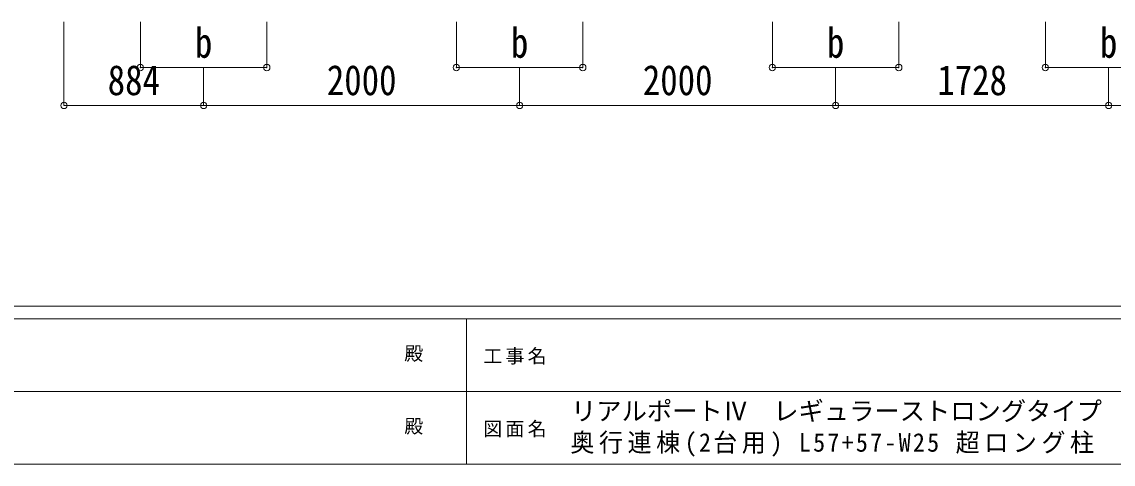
# Model space of a CAD drawing. Units: millimetres at full size, sheet at 1:40. Extents: x -11181 to 11305, y -7804 to 7716.
# Drawn here: x -3351 to 3556, y -7804 to -5006 of the extents above; entities that cross this region are included whole.
import ezdxf
from ezdxf.enums import TextEntityAlignment as Align

# ---------------------------------------------------------------- set-up
doc = ezdxf.new("R2010")
doc.units = ezdxf.units.MM
doc.header["$LTSCALE"] = 40
doc.header["$PDMODE"] = 32
doc.header["$PDSIZE"] = 40
doc.layers.add('0-A_寸法', color=6, linetype='Continuous', lineweight=9)
doc.layers.add('F-0_240', color=7, linetype='Continuous', lineweight=9)
doc.styles.add('ＭＳ ゴシック', font='')
doc.styles.get('ＭＳ ゴシック').set_extended_font_data('MS Gothic')

msp = doc.modelspace()

# ---------------------------------------------------------------- linework, layer by layer
at = {"layer": '0-A_寸法'}
for p, q in [((-3084.7, -5534.92), (-3084.7, -5005.98)), ((-2600.7, -5294.95), (-2600.7, -5005.98)), ((-1800.7, -5294.95), (-1800.7, -5005.98)), ((-600.7, -5294.95), (-600.7, -5005.98)), ((199.3, -5294.95), (199.3, -5005.98)), ((1399.3, -5294.95), (1399.3, -5005.98)), ((2199.3, -5294.95), (2199.3, -5005.98)), ((3127.3, -5294.95), (3127.3, -5005.98)), ((-2600.7, -5294.95), (-1800.7, -5294.95)), ((-2200.7, -5534.92), (-2200.7, -5294.95)), ((-600.7, -5294.95), (199.3, -5294.95)), ((-200.7, -5534.92), (-200.7, -5294.95)), ((1399.3, -5294.95), (2199.3, -5294.95)), ((1799.3, -5534.92), (1799.3, -5294.95)), ((3927.3, -5294.95), (3127.3, -5294.95)), ((3527.3, -5534.92), (3527.3, -5294.95)), ((-3084.7, -5534.92), (-2200.7, -5534.92)), ((-2200.7, -5534.92), (-200.7, -5534.92)), ((1799.3, -5534.92), (-200.7, -5534.92)), ((1799.3, -5534.92), (3527.3, -5534.92)), ((3527.3, -5534.92), (5527.3, -5534.92))]:
    msp.add_line(p, q, dxfattribs=at)
for p in [(-2600.7, -5294.95), (-1800.7, -5294.95), (-600.7, -5294.95), (199.3, -5294.95), (1399.3, -5294.95), (2199.3, -5294.95), (3127.3, -5294.95), (-3084.7, -5534.92), (-2200.7, -5534.92), (-200.7, -5534.92), (1799.3, -5534.92), (3527.3, -5534.92)]:
    msp.add_point(p, dxfattribs=at)
at = {"layer": 'F-0_240', "color": 5}
for p, q in [((-11180.61, -6803.54), (10739.39, -6803.54)), ((-11180.61, -6883.54), (7183.72, -6883.54)), ((-536.28, -6883.54), (-536.28, -7803.54)), ((-4536.28, -7343.54), (3663.72, -7343.54)), ((-11180.61, -7803.54), (10739.39, -7803.54))]:
    msp.add_line(p, q, dxfattribs=at)

# ---------------------------------------------------------------- texts
at = {"layer": '0-A_寸法', "color": 7, "style": 'ＭＳ ゴシック', "width": 0.85}
for s, p in [('b', (-2255.7, -5289.95)), ('b', (-255.7, -5289.95)), ('b', (1744.3, -5289.95)), ('b', (3472.3, -5289.95)), ('884', (-2807.7, -5526.92)), ('2000', (-1420.7, -5526.92)), ('2000', (579.3, -5526.92)), ('1728', (2443.3, -5526.92))]:
    msp.add_text(s, height=190.6, dxfattribs=at).set_placement(p, align=Align.BOTTOM_LEFT)
at = {"layer": 'F-0_240', "style": 'ＭＳ ゴシック'}
for s, height, p in [('殿', 87.98, (-930.57, -7173.54)), ('リアルポートⅣ\u3000レギュラーストロングタイプ', 117.3, (124.97, -7561.39)), ('殿', 87.98, (-930.57, -7633.54))]:
    msp.add_text(s, height=height, dxfattribs=at).set_placement(p, align=Align.BOTTOM_LEFT)
at = {"layer": 'F-0_240', "attachment_point": 7, "style": 'ＭＳ ゴシック'}
for s, insert, char_height in [('\\T1.17;工事名', (-430.81, -7173.54), 87.98), ('\\T1.17;図面名', (-430.81, -7633.54), 87.98), ('\\T1.19;\\W0.95;奥行連棟(2台用)\\~L57+57-W25\\~超ロング柱', (120.88, -7756.06), 117.3)]:
    msp.add_mtext(s, dxfattribs=dict(at, insert=insert, char_height=char_height))

doc.saveas('drawing.dxf')
